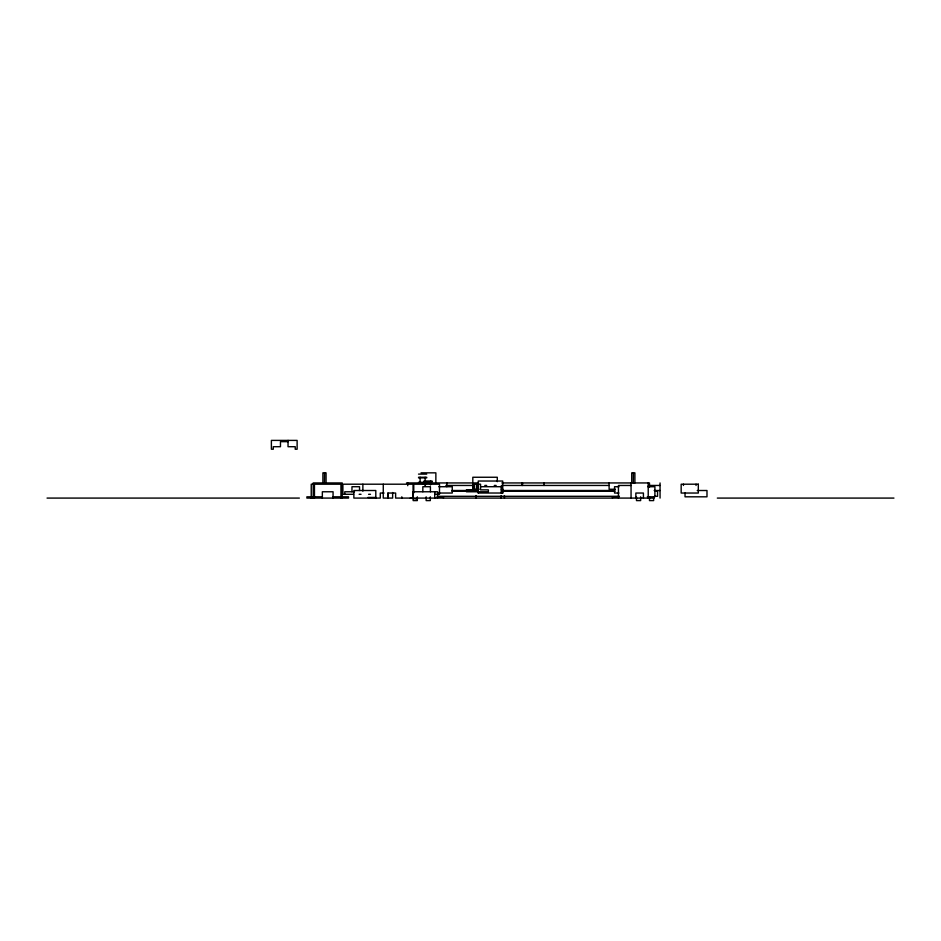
<?xml version="1.0" encoding="UTF-8"?>
<svg xmlns="http://www.w3.org/2000/svg" width="941" height="941" viewBox="0 0 941 941"><rect width="100%" height="100%" fill="white"/><g stroke="black" fill="none" stroke-linecap="round" stroke-linejoin="round"><path stroke-width="1.41" d="M435.859 482.945L435.871 472.841L421.039 472.841M479.063 489.249L472.817 489.238L472.817 477.252L497.283 477.252L497.283 481.663M478.24 493.013L478.24 481.027L502.717 481.039L502.706 493.025L478.24 493.013L478.24 489.238M502.706 489.238L501.447 489.238L502.706 489.238L502.706 493.025L501.447 493.013L501.447 486.709L480.969 486.72M324.551 472.77L324.48 482.945M633.387 472.77L633.305 482.945M288.028 441.658L280.465 441.658L280.465 446.704L273.278 446.704L273.278 449.233L271.384 449.233L271.384 440.4L297.121 440.4L297.121 449.233L295.227 449.233L295.227 446.704L288.028 446.704L288.064 440.4M418.522 474.111L426.72 474.111M418.522 477.263L426.72 477.263M418.522 477.887L426.72 477.887M423.944 481.051L432.142 481.051M423.944 481.674L432.142 481.674M418.522 482.31L425.861 482.31M406.477 482.945L472.57 482.945M478.475 482.921L474.076 482.945L474.088 489.238M501.835 482.945L649.478 482.945L649.478 487.262M313.882 484.203L311.236 484.203L311.236 498.083M445.881 485.45L473.382 485.462M484.791 485.45L486.685 485.45M494.26 485.45L496.154 485.45M501.306 485.462L608.709 485.45M631.058 485.462L618.449 485.462L618.449 498.083M648.325 485.45L660.053 485.45M438.8 486.72L452.256 486.72L452.256 493.037L438.765 493.037M618.931 486.72L614.544 486.72L614.544 493.037L618.931 493.037M647.82 486.72L654.901 486.72L654.901 496.813L647.314 496.813M615.355 489.249L609.121 489.249L609.121 482.945M451.739 490.496L478.146 490.496M501.624 490.496L614.579 490.496M654.183 490.496L660.053 490.508M697.246 490.508L706.985 490.508L706.985 496.813L685.036 496.813L685.036 493.037M452.186 491.249L466.854 491.249M502.059 491.249L615.014 491.249M654.63 491.249L657.559 491.249L657.559 496.295L654.63 496.295M354.498 491.767L344.782 491.767L344.782 494.296M384.069 493.037L380.282 493.037L380.282 498.083L353.863 498.083L353.863 490.508L375.8 490.508L375.8 498.083M353.557 494.296L342.889 494.296L342.889 484.203L413.04 484.203L413.158 500.6L417.322 500.6L417.322 496.813M359.144 494.296L361.038 494.296M368.59 494.296L370.483 494.296M434.671 494.296L439.494 494.296L439.494 484.203L413.758 484.203L413.758 492.849M437.518 496.295L619.425 496.295M322.34 496.813L306.884 496.813L306.884 498.083L348.523 498.083L348.523 496.813L342.218 496.813M333.067 496.813L340.913 496.813M437.13 496.813L443.434 496.813L443.434 498.083M618.802 496.813L612.497 496.813L612.497 498.083M367.919 497.448L376.059 497.448M47.05 498.083L299.367 498.083M717.324 498.083L893.95 498.083M410.252 498.083L416.31 498.93M696.046 484.203L696.046 485.462M683.437 484.203L683.437 485.462M660.053 482.945L660.053 498.083M654.124 496.813L654.124 498.083L395.632 498.083L395.632 493.037L388.068 493.037L388.068 498.083M653.642 496.813L653.642 500.6L649.478 500.6L649.478 496.813M648.22 482.945L648.22 498.083M643.421 498.083L643.421 493.037L635.857 493.037L635.857 498.083M640.645 496.813L640.645 500.6L636.481 500.6L636.481 496.813M634.893 482.945L634.893 472.841L631.729 472.841L631.729 482.945M631.058 482.945L631.058 498.083M544.004 482.945L544.004 485.462M522.514 482.945L522.514 485.462M522.055 482.945L522.055 485.462M504.435 495.554L504.435 498.083M501.447 486.72L501.447 493.037M501.212 495.554L501.212 498.083M476.052 495.554L476.052 498.083M472.817 485.45L472.817 489.238M446.834 482.945L446.834 486.72M437.506 498.083L437.6 491.767L412.793 491.767L412.793 498.083M434.73 491.767L434.73 498.083M430.555 481.051L430.555 484.991M430.413 491.767L430.413 486.72L422.838 486.72L422.838 491.767M430.319 496.813L430.319 500.6L426.155 500.6L426.155 496.813M425.532 481.051L425.532 484.991M425.132 477.263L425.132 481.204M424.897 482.945L424.897 485.462M422.615 482.945L422.615 484.203M420.109 477.263L420.109 482.31M407.735 482.945L407.735 485.697M401.807 496.813L401.807 498.083M392.644 492.531L392.644 498.083L383.269 498.083L383.269 484.203M387.857 493.037L387.857 498.083M362.873 484.203L362.873 491.143M359.544 490.508L359.544 486.72L351.969 486.72L351.969 491.767M342.218 498.083L342.218 482.945L313.2 482.945L313.2 498.083M340.948 498.083L340.948 484.203L314.459 484.203L314.459 498.083M333.067 498.083L333.067 491.767L322.34 491.767L322.34 498.083M326.056 482.945L326.056 472.841L322.904 472.841L322.904 482.945M476.452 484.203L474.252 484.203L474.252 489.873L466.43 489.873L466.43 491.767L488.367 491.767L488.367 489.873L480.557 489.873L480.557 484.203L478.346 484.203L478.346 489.873L476.452 489.873L476.452 484.203M698.316 484.203L681.166 484.203L681.166 493.037L698.316 493.037L698.316 484.203"/></g></svg>
